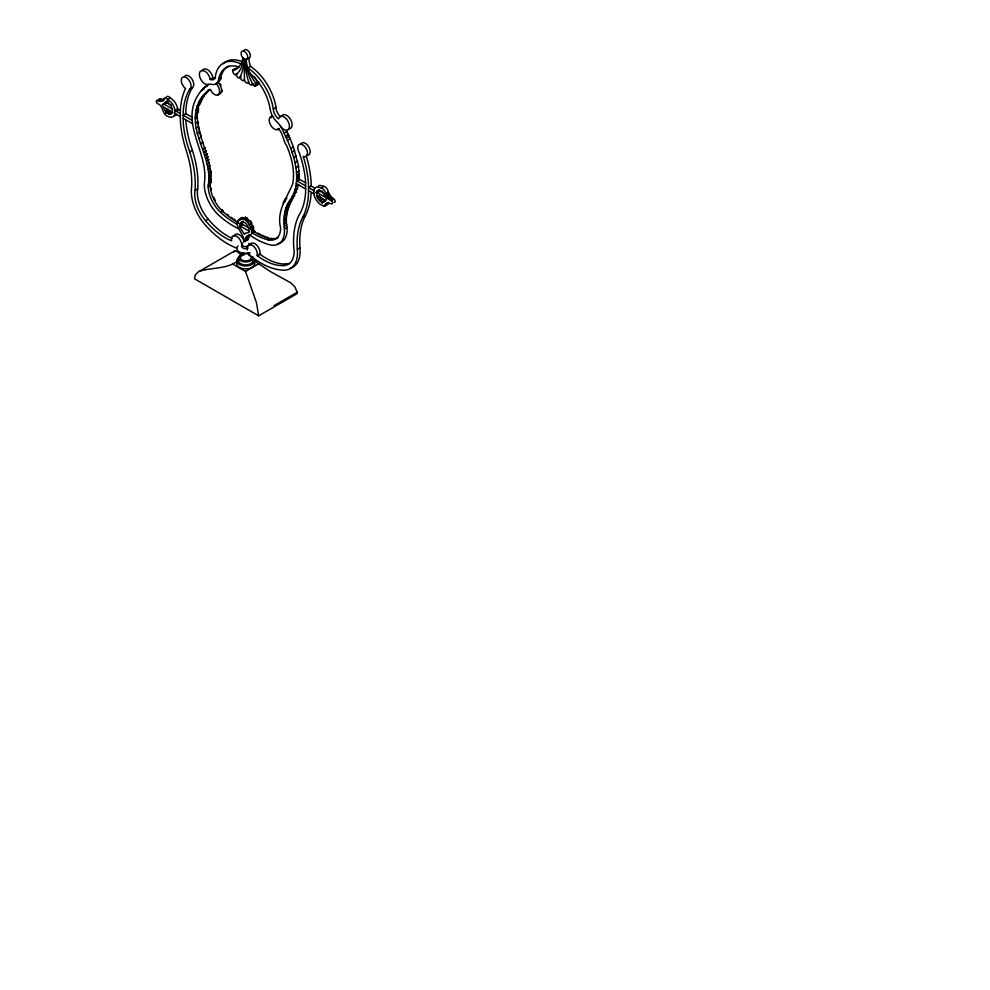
<?xml version="1.0" encoding="UTF-8"?>
<svg xmlns="http://www.w3.org/2000/svg" width="990" height="990" viewBox="0 0 990 990"><rect width="100%" height="100%" fill="white"/><g stroke="black" fill="none" stroke-linecap="round" stroke-linejoin="round"><path stroke-width="1.49" d="M244.344 241.077C247.054 241.622 244.938 235.954 248.106 235.632C256.336 235.806 248.849 221.339 244.406 219.396C227.923 218.233 244.196 234.209 244.468 241.152M247.079 239.568L248.218 239.481L249.307 235.137M254.009 260.543L270.183 271.433L290.8 282.831L294.847 286.815L297.21 292.273L297.21 293.572L258.675 315.822L194.535 278.796L195.253 275.072L198.049 272.077L234.754 250.866L236.536 251.175L241.362 254.851M237.266 224.285L236.375 223.777A68.954 39.81 60 0 1 220.721 212.479A24.824 14.33 60 0 1 208.135 186.479C212.429 164.192 197.839 144.676 195.488 123.267C194.523 113.231 196.602 102.304 203.866 94.892C206.192 93.369 210.115 85.623 211.551 91.785A7.363 4.245 60 0 0 217.874 94.941L219.929 93.753M236.375 223.777L238.367 222.626A68.954 39.81 60 0 1 222.713 211.328A24.824 14.33 60 0 1 210.14 185.328C216.488 152.98 178.188 116.226 210.115 89.447L208.11 90.597M250.507 235.707L252.079 236.622A74.349 42.929 60 0 0 269.812 244.778A28.376 16.384 60 0 0 284.415 228.925C283.313 219.124 283.932 208.321 290.082 200.166C300.601 184.932 296.827 164.761 290.738 148.574A99.557 57.482 60 0 0 287.409 140.258L283.586 132.029A99.557 57.482 60 0 0 280.418 125.965A18.043 10.42 60 0 0 277.138 122.178A14.899 8.601 60 0 1 273.314 117.389L272.535 116.016A14.899 8.601 60 0 1 270.109 108.912A37.608 21.706 60 0 0 249.827 73.149L249.554 72.555M278.066 243.54A28.376 16.384 60 0 0 287.075 227.378C282.917 211.315 294.216 198.606 298.609 184.474L295.936 186.009M192.27 120.471L183.101 115.174L185.761 113.627L185.897 109.828A82.801 47.805 60 0 1 192.369 87.665A6.942 4.01 60 0 0 191.775 78.816A6.942 4.01 60 0 0 184.548 76.453M299.166 180.23L298.609 166.184L293.399 147.027A99.557 57.482 60 0 0 290.082 138.711L286.259 130.494M210.858 182.915L211.34 178.608L208.667 180.155M252.388 83.581A2.723 1.572 60 0 1 250.594 84.917A2.723 1.572 60 0 1 248.552 81.663A86.353 49.859 60 0 1 246.188 72.06L245.198 66.342A85.635 49.438 60 0 1 244.555 60.86L244.419 59.19L244.258 60.699A85.635 49.438 60 0 1 243.614 65.427L242.624 69.993A86.353 49.859 60 0 1 240.273 76.886A2.723 1.572 60 0 1 238.219 77.765A2.723 1.572 60 0 1 236.424 74.361A47.124 27.213 60 0 0 241.213 67.753L242.711 63.434A47.124 27.213 60 0 0 243.54 58.546L242.748 57.705A4.715 2.723 60 0 1 241.857 51.381A4.715 2.723 60 0 1 246.956 54.339A4.715 2.723 60 0 1 246.077 59.623A29.861 17.238 60 0 0 247.698 67.605L250.062 73.718A29.861 17.238 60 0 0 255.841 83.234C257.412 86.774 252.871 86.291 252.388 83.581A47.124 27.213 60 0 1 247.599 71.441L246.114 65.402A47.124 27.213 60 0 1 245.273 59.548L243.54 58.546M255.841 83.234L258.501 81.687L258.712 83.568L254.64 85.932M240.075 223.888L239.766 227.131L244.394 234.345C245.211 232.155 248.267 233.504 249.171 232.118C249.95 227.737 243.973 217.825 240.075 223.888L243.218 221.277L240.558 222.824M242.34 225.25L242.736 222.354M316.367 192.208L317.629 198.347L322.245 202.95L326.688 199.609L322.517 191.317L318.632 190.105L316.367 192.208L319.522 189.597L316.85 191.132M318.867 192.023L319.04 190.662M237.526 68.186A29.861 17.238 60 0 1 234.977 68.879C230.583 69.09 233.553 76.168 236.424 74.361M234.704 69.869L234.977 68.879M198.569 109.754L198.161 112.551L195.488 114.098M165.008 103.034L166.431 101.19L171.196 105.868L172.606 110.657L171.196 113.8L169.018 113.999L166.172 112.773L162.15 104.631L167.669 101.5L164.55 103.542M325.537 204.831L327.443 202.876L331.18 203.742A1.881 1.089 60 0 0 332.516 202.975A1.881 1.089 60 0 0 331.18 200.661L327.913 197.851L325.623 193.694A4.715 2.723 60 0 0 321.057 187.89L317.394 186.9A10.383 5.989 60 0 0 313.966 190.08L313.966 194.461A10.383 5.989 60 0 0 321.057 204.843L324.448 206.18L328.569 202.356L325.908 203.891M325.24 204.447L327.121 204.645L328.197 203.297M272.77 116.412L272.708 116.387A7.363 4.245 60 0 0 270.047 123.874L270.938 125.569A7.363 4.245 60 0 0 277.262 129.715C281.358 127.017 283.882 143.253 286.543 145.419C291.666 157.459 295.119 170.849 292.706 183.942C286.518 198.606 276.334 211.043 280.677 228.356A24.824 14.33 60 0 1 268.104 239.84A68.954 39.81 60 0 1 252.45 233.058L251.547 232.539L254.195 230.93M202.467 98.715L199.807 104.457L197.146 105.992M255.544 85.845L257.858 84.398L257.833 82.083A29.861 17.238 60 0 1 254.133 76.527M233.566 252.264L234.754 250.866M239.258 66.615L239.011 66.899A37.608 21.706 60 0 0 218.716 79.237A14.899 8.601 60 0 1 216.278 83.531L215.498 84.001A14.899 8.601 60 0 1 211.687 84.385A18.043 10.42 60 0 0 208.395 84.385A99.557 57.482 60 0 0 205.227 86.786L201.403 90.597A99.557 57.482 60 0 0 198.074 95.077C179.871 123.738 208.853 152.844 204.398 182.729A28.376 16.384 60 0 0 219.013 215.449A74.349 42.929 60 0 0 236.734 227.762L238.305 228.665M207.888 85.251L203.259 88.605M163.449 104.272L167.211 101.995M217.874 94.941L218.778 94.273A7.363 4.245 60 0 0 216.105 83.705L218.27 82.38A14.899 8.601 60 0 0 220.708 78.086A37.608 21.706 60 0 1 228.752 66.082M157.633 100.473L160.306 98.938C167.372 100.114 160.677 102.675 157.633 100.473A1.881 1.089 60 0 0 156.309 101.24A1.881 1.089 60 0 0 157.633 103.554C163.622 105.782 161.927 114.407 167.756 116.325A10.383 5.989 60 0 0 174.846 114.147L174.846 109.754A10.383 5.989 60 0 0 171.431 102.626L167.756 99.371A4.715 2.723 60 0 0 163.189 99.916L160.9 101.425M158.202 100.794L160.875 99.26M158.771 101.067L161.432 99.52M159.328 101.265L161.989 99.718M159.873 101.388L162.533 99.842M160.392 101.438L163.065 99.903M161.815 101.19L164.476 99.656M167.756 99.371L170.429 97.837L174.092 101.091A10.383 5.989 60 0 1 177.507 108.219L177.767 110.558M165.54 102.242L168.201 100.708M241.572 246.56A7.277 4.195 60 0 0 236.598 236.214A7.277 4.195 60 0 0 231.635 240.83L229.333 239.865A58.484 33.759 60 0 1 205.524 220.659A27.671 15.976 60 0 1 195.042 190.328A85.783 49.525 60 0 0 189.709 151.854A82.801 47.805 60 0 1 183.237 122.216L183.237 111.363A82.801 47.805 60 0 1 189.709 89.199L192.369 87.665M208.395 84.385A7.759 4.48 60 0 1 200.104 78A7.759 4.48 60 0 1 202.913 70.476A7.759 4.48 60 0 1 210.227 79.472L212.899 77.938A8.712 5.024 60 0 0 215.56 78.247M232.774 70.476L234.779 69.312M204.695 87.256L207.356 85.722M218.716 79.237L221.376 77.69A14.899 8.601 60 0 1 221.104 78.792M165.54 110.905L168.201 109.37L169.104 111.449L172.854 112.575L170.181 114.11M201.403 90.597L204.076 89.063M165.664 111.808L168.337 110.274M165.776 112.155L168.374 110.447M165.85 112.328L168.523 110.781M165.949 112.489L168.622 110.942M166.06 112.637L168.721 111.103M166.172 112.773L168.845 111.239M166.308 112.897L168.968 111.35M166.431 112.996L169.228 111.536M166.704 113.12L169.364 111.585M167.223 113.231L169.884 111.697M235.212 74.72L237.204 73.569M207.232 91.414L209.237 90.263M280.541 116.82A8.712 5.024 60 0 1 275.975 107.415A39.922 23.055 60 0 0 252.846 68.062L250.47 66.392L247.809 67.939L250.173 69.597A39.922 23.055 60 0 1 273.302 108.962A8.712 5.024 60 0 0 278.586 118.936A7.759 4.48 60 0 1 285.9 118.379A7.759 4.48 60 0 1 288.709 129.145A7.759 4.48 60 0 1 280.418 125.965M206.365 92.243L208.358 91.092M169.018 113.999L171.678 112.452M205.512 93.109L207.516 91.946M203.866 94.892L206.526 93.357M202.282 96.773L204.274 95.622M201.514 97.75L204.175 96.203M200.401 99.186L203.074 97.639M198.582 102.416L201.242 100.881M196.119 109.902L198.78 108.356M195.339 117.29L197.344 116.139M195.29 118.565L197.282 117.402M256.039 83.903L258.712 82.368M254.133 85.722L258.774 82.999M255.123 85.982L257.858 84.398M195.488 123.267L198.161 121.721L198.47 124.183M196.119 128.18L198.78 126.646M197.146 133.266L199.807 131.732M198.582 138.513L201.242 136.967L200.166 133.044M200.401 143.859L203.074 142.312M189.709 151.854L192.369 150.319A82.801 47.805 60 0 1 185.897 120.669M202.616 149.28L205.276 147.745M273.302 108.962L275.975 107.415M203.767 152.287L206.427 150.752M204.794 155.282L207.467 153.735M205.722 158.239L208.383 156.692M206.514 161.16L209.175 159.613M207.195 164.031L209.187 162.88M207.751 166.865L210.412 165.33M208.185 169.649L210.177 168.498M277.819 129.48L279.254 128.564A7.363 4.245 60 0 1 278.042 128.552M208.494 172.371L211.155 170.837L211.34 173.498L208.68 175.032M284.118 133.118L286.791 131.583L288.226 134.591L290.082 138.711L287.409 140.258M208.729 177.631L211.402 176.084M285.565 136.125L288.226 134.591M195.042 190.328L197.703 188.793A85.783 49.525 60 0 0 192.369 150.319M208.482 182.593L211.142 181.059M286.333 137.858L288.993 136.323M208.185 184.462L210.189 183.299M208.135 186.479L210.14 185.328M290.738 148.574L293.399 147.027M292.075 152.188L294.748 150.653M293.721 157.484L296.394 155.95M295.008 162.669L297.681 161.135M295.936 167.718L298.609 166.184M205.524 220.659L208.185 219.124A58.484 33.759 60 0 0 232.006 238.33M220.721 212.479L223.381 210.944A24.824 14.33 60 0 1 221.847 209.447M296.493 172.606L299.166 171.06M296.616 175.762L299.289 174.228M296.678 177.297L299.351 175.75M296.641 178.373L299.302 176.839M239.568 219.062L242.241 217.528M238.404 220.139C245.607 212.541 253.824 224.136 253.551 231.388L254.442 231.908A68.954 39.81 60 0 0 270.097 238.689A24.824 14.33 60 0 0 278.227 237.439M241.09 218.592L243.095 217.441M237.959 221.129L239.964 219.966M242.859 218.765L245.532 217.231M243.082 218.864L245.755 217.33L247.079 217.862L244.406 219.396M236.585 223.926L238.578 222.762M295.008 189.981L297.681 188.447M240.236 223.53L242.909 221.995M245.73 220.386L247.735 219.236M245.953 220.547L247.958 219.396M293.721 193.681L296.394 192.147M285.046 199.225L287.05 198.062M249.022 228.084L242.488 224.346L239.84 225.831L248.985 231.115M239.79 225.98L242.488 224.346M239.667 226.339L242.34 224.792M284.019 201.007L286.011 199.856M247.723 222.428L249.728 221.265M292.075 197.084L294.748 195.537M315.228 188.385L311.244 186.083L308.583 187.617L313.892 190.686M283.103 202.913L285.095 201.762M290.082 200.166L292.755 198.619M249.245 224.643L251.906 223.109L250.396 220.881M288.931 201.812L291.604 200.277M287.904 203.569L290.565 202.034M286.989 205.437L289.649 203.903M250.408 227.081L253.081 225.534M286.184 207.405L288.857 205.871M321.057 187.89L323.73 186.343A4.715 2.723 60 0 1 328.296 192.159L330.586 196.317L333.84 199.126A1.881 1.089 60 0 1 335.164 201.23A1.881 1.089 60 0 1 334.187 202.356M250.854 228.566L253.527 227.032L253.811 228.009L251.151 229.544M285.504 209.472L288.177 207.925M316.342 192.468L319.003 190.934M284.947 211.625L287.62 210.09M251.398 231.883L254.059 230.348M284.514 213.877L287.187 212.343M251.906 232.749L254.566 231.215M251.633 233.17L254.9 231.412M252.45 233.058L255.111 231.524M246.646 236.684L249.468 234.927M246.498 236.932L249.171 235.385M246.374 237.192L249.047 235.657M246.275 237.476L248.936 235.942M316.85 196.738L319.522 195.203M246.052 237.959L248.725 236.424M245.891 238.491L248.564 236.957M284.217 216.216L286.877 214.669M245.792 239.073L248.453 237.538M245.73 239.691L248.403 238.157M325.623 193.694L328.296 192.159M317.629 198.347L320.29 196.8L325.042 201.49M245.73 240.347L248.403 238.813M244.74 241.263L248.354 239.184M284.031 218.629L286.692 217.095M325.908 194.424L328.569 192.889M245.062 241.3L248.218 239.481M326.23 195.154L328.89 193.619M318.632 199.819L321.292 198.272M326.589 195.859L329.262 194.325M283.969 221.129L286.63 219.582M326.997 196.552L329.67 195.018M319.807 201.057L322.468 199.51M327.443 197.22L330.103 195.686M327.913 197.851L330.586 196.317M284.031 223.69L286.692 222.156M321.601 202.356L324.262 200.822M328.42 198.446L331.081 196.911M322.121 202.851L324.782 201.317M328.94 199.002L331.613 197.456M329.484 199.497L332.157 197.963M284.217 226.326L286.89 224.779M330.041 199.943L332.714 198.408M330.611 200.339L333.271 198.792M331.18 200.661L333.84 199.126M248.577 253.279A7.277 4.195 60 0 0 252.215 257.115A72.517 41.865 60 0 0 283.288 270.146A34.266 19.788 60 0 0 297.309 249.369A83.667 48.3 60 0 1 302.643 217.503L305.304 215.969A92.256 53.262 60 0 0 311.132 193.199M325.623 204.299L328.296 202.764M284.415 228.925L287.075 227.378M323.569 206.291L328.036 203.754M324.027 206.291L326.7 204.744M324.448 206.18L327.789 204.15M268.104 239.84L270.765 238.305A24.824 14.33 60 0 0 275.195 238.541M199.398 271.285C211.872 267.263 226.376 269.404 237.526 261.088M247.253 249.851A7.277 4.195 60 0 1 252.215 245.235A7.277 4.195 60 0 1 257.19 255.581L259.85 254.046L262.14 255.729A58.484 33.759 60 0 0 285.962 264.021A27.671 15.976 60 0 0 289.488 263.439M257.19 255.581L260.283 254.368M232.551 263.959L245.508 271.433L259.182 263.526M297.309 249.369L299.97 247.834A83.667 48.3 60 0 1 305.304 215.969M257.61 255.915L259.479 257.264A58.484 33.759 60 0 0 283.288 265.567L285.962 264.021M273.933 305.712L297.21 292.273M257.536 84.695L256.125 84.571M247.933 58.014L248.738 58.088A29.861 17.238 60 0 0 250.371 66.07L250.47 66.392M245.273 59.548L248.738 58.088A4.715 2.723 60 0 0 249.096 51.913A4.715 2.723 60 0 0 243.849 50.935M323.73 186.343L320.055 185.365A10.383 5.989 60 0 0 318.532 185.835M241.003 64.004L238.64 62.939A39.922 23.055 60 0 0 215.511 75.587A8.712 5.024 60 0 1 210.227 79.472M166.506 102.515L171.406 105.348M180.242 110.447L177.594 108.912L174.921 110.447L180.23 113.516M185.761 113.627L192.32 117.414M305.762 182.915L299.203 179.128L296.542 180.663L305.724 185.972M323.965 193.421L319.065 190.6L316.404 192.134L324.98 197.084M163.845 104.049L172.421 108.999M163.845 107.13L172.421 112.08M174.921 113.528L180.217 116.585M183.101 118.256L192.555 123.713M296.257 183.583L305.724 189.041M308.595 190.711L313.892 193.768M316.404 195.216L324.98 200.166M218.047 82.517L218.097 82.554A7.363 4.245 60 0 1 220.77 93.122L219.879 93.79A7.363 4.245 60 0 1 218.753 94.013M164.81 103.084L165.491 103.987M306.306 156.197L307.123 158.92A92.256 53.262 60 0 1 311.132 182.358L311.244 186.083M245.508 271.433L256.447 302.655L258.675 315.822M199.04 127.908L199.547 130.457M244.406 59.177L244.406 79.274A2.921 1.695 60 0 0 246.473 82.851A2.921 1.695 60 0 0 248.552 81.663M254.529 262.35A9.046 5.222 0 0 1 245.792 268.921A9.046 5.222 0 0 1 237.056 262.35M253.626 258.13A9.046 5.222 0 0 1 250.977 265.023A9.046 5.222 0 0 1 238.862 264.095A9.046 5.222 0 0 1 239.394 257.053M253.019 260.741A7.239 4.17 0 0 1 244.852 264.887A7.239 4.17 0 0 1 238.8 259.665M252.772 256.707A7.239 4.17 0 0 1 247.661 261.818A7.239 4.17 0 0 1 238.8 258.873A7.239 4.17 0 0 1 243.924 253.762M247.661 253.762A7.239 4.17 0 0 1 249.406 254.17M248.502 255.074A5.42 3.131 0 0 1 249.629 259.999A5.42 3.131 0 0 1 241.09 259.355A5.42 3.131 0 0 1 244.381 254.764M248.44 252.772A3.069 1.77 0 0 1 243.132 252.772M248.849 243.354A3.725 2.153 0 0 1 249.22 244.988M248.255 245.953A3.725 2.153 0 0 1 242.983 245.953A3.725 2.153 0 0 1 242.983 242.909M248.255 248.007A3.725 2.153 0 0 1 243.354 248.193A3.725 2.153 0 0 1 242.389 245.409M250.012 252.809A8.786 5.074 0 0 1 239.407 252.004A8.786 5.074 0 0 1 238.021 245.879M189.709 89.199A6.942 4.01 60 0 0 188.929 80.103A6.942 4.01 60 0 0 181.69 78.321A6.942 4.01 60 0 0 184.981 88.036L185.588 88.457L184.363 91.117A92.256 53.262 60 0 0 180.353 109.927L180.353 120.768A92.256 53.262 60 0 0 186.182 150.27A83.667 48.3 60 0 1 191.516 188.298A34.266 19.788 60 0 0 205.524 225.25A72.517 41.865 60 0 0 236.598 248.094M232.972 70.03A29.861 17.238 60 0 0 238.751 67.184L241.115 63.806A29.861 17.238 60 0 0 242.748 57.705M234.296 236.214A7.277 4.195 60 0 1 239.258 234.679A7.277 4.195 60 0 1 244.233 241.956M208.185 219.124A27.671 15.976 60 0 1 197.703 188.793M159.019 99.334A1.881 1.089 60 0 1 160.306 98.938M176.777 114.221A10.383 5.989 60 0 1 174.092 115.768M166.11 97.379A4.715 2.723 60 0 1 170.429 97.837M235.076 219.941A68.954 39.81 60 0 1 233.751 219.099M232.44 218.208A68.954 39.81 60 0 1 231.128 217.28M228.517 215.313A68.954 39.81 60 0 1 227.217 214.273M302.643 217.503A92.256 53.262 60 0 0 308.472 194.745L308.472 183.893A92.256 53.262 60 0 0 304.45 160.454L303.237 156.383L303.831 156.643A6.942 4.01 60 0 0 307.123 150.74A6.942 4.01 60 0 0 299.883 144.169A6.942 4.01 60 0 0 299.104 152.361A82.801 47.805 60 0 1 305.588 181.999L305.588 192.852A82.801 47.805 60 0 1 299.104 215.016A85.783 49.525 60 0 0 293.77 247.339A27.671 15.976 60 0 1 283.288 265.567M244.406 79.274A2.921 1.695 60 0 1 242.34 80.462A2.921 1.695 60 0 1 240.273 76.886M241.189 76.948A2.723 1.572 60 0 1 240.211 76.614M271.272 117.76A7.363 4.245 60 0 1 272.473 115.669M253.923 83.766A2.723 1.572 60 0 1 252.599 83.754M268.216 237.612A68.954 39.81 60 0 1 266.929 237.204M265.629 236.746A68.954 39.81 60 0 1 264.33 236.239M263.018 235.694A68.954 39.81 60 0 1 261.707 235.1M260.395 234.469A68.954 39.81 60 0 1 257.747 233.083M249.913 245.235A7.277 4.195 60 0 1 256.212 244.666A7.277 4.195 60 0 1 259.85 254.046M299.97 247.834A34.266 19.788 60 0 1 290.355 268.154M301.096 143.575A6.942 4.01 60 0 1 309.251 147.819A6.942 4.01 60 0 1 306.492 155.108M281.692 116.09A7.759 4.48 60 0 1 290.726 119.778A7.759 4.48 60 0 1 288.474 128.7M236.957 68.223A29.861 17.238 60 0 1 235.645 68.496M219.99 83.568A7.363 4.245 60 0 1 221.018 85.19M222.304 90.288A7.363 4.245 60 0 1 222.032 91.674M215.251 200.302A24.824 14.33 60 0 1 213.766 197.22M211.415 189.919A24.824 14.33 60 0 1 211.056 187.877M202.331 70.872A7.759 4.48 60 0 1 207.937 69.906A7.759 4.48 60 0 1 212.899 77.938M223.134 63.793A39.922 23.055 60 0 1 241.3 61.392"/></g></svg>
